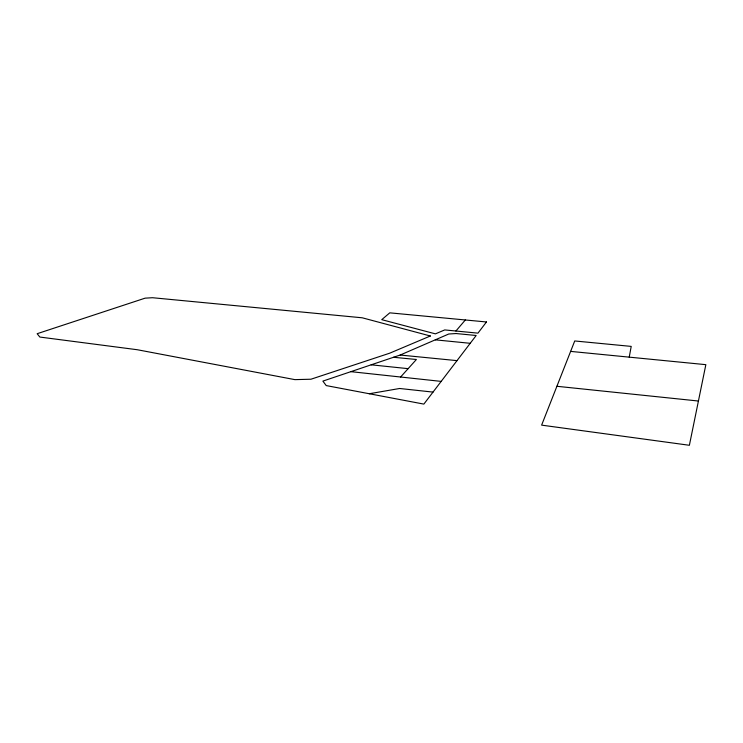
<?xml version="1.0" encoding="UTF-8"?>
<svg xmlns="http://www.w3.org/2000/svg" width="743" height="743" viewBox="0 0 743 743"><rect width="100%" height="100%" fill="white"/><g stroke="black" fill="none" stroke-linecap="round" stroke-linejoin="round"><path stroke-width="1.11" d="M629.237 357.151L631.216 346.396L574.729 340.963L541.619 425.135L689.383 445.28L705.85 364.664L570.615 351.393M441.184 381.391L476.17 335.492L456.081 333.542L448.753 334.006L400.171 355.033L322.889 381.103L326.214 385.58L423.863 404.099L441.184 381.391L350.882 371.658M455.923 331.006L465.332 319.973M400.598 377.017L416.396 359.491L393.511 357.281M369.308 393.744L399.623 388.487L433.02 392.1M435.277 339.839L470.208 343.303M400.171 355.033L457.01 360.634M371.156 364.813L408.139 368.658M556.897 386.286L698.42 401.025M486.47 321.97L477.953 333.143L444.732 329.929L435.417 333.858L381.744 319.666L389.778 312.84L486.47 321.97M430.355 335.994L389.657 353.204L310.973 379.218L294.897 379.636L137.288 349.73L39.853 337.053L37.15 333.709L145.117 298.157L152.538 297.72L362.259 317.8L430.355 335.994"/></g></svg>
